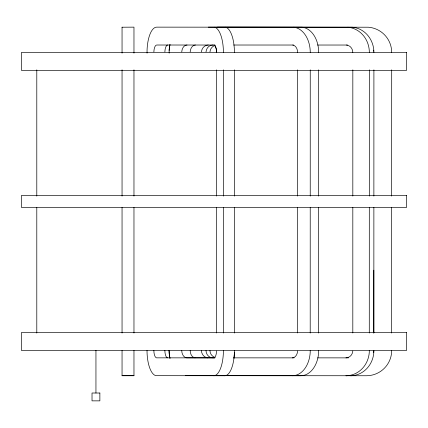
<?xml version="1.0" encoding="UTF-8"?>
<svg xmlns="http://www.w3.org/2000/svg" width="428" height="428" viewBox="0 0 428 428"><rect width="100%" height="100%" fill="white"/><g stroke="black" fill="none" stroke-linecap="round" stroke-linejoin="round"><path stroke-width="0.64" d="M147.05 53.152L147.05 50.477A25.327 9.694 -90 0 1 156.712 27.141L302.179 27.215A25.327 17.906 -90 0 1 318.683 52.467M169.151 53.152L169.151 50.477A25.327 17.906 90 0 1 169.97 44.64A25.327 17.906 -90 0 0 169.151 50.477M216.568 332.973L216.568 207.414M216.568 196.061L216.573 69.834M223.384 350.404L223.384 352.41A25.327 9.694 -90 0 1 213.722 375.747A25.327 9.694 90 0 0 214.487 375.672M223.389 333.038L223.4 207.446M223.4 196.094L223.416 69.834M233.95 358.247A25.327 9.694 -90 0 0 234.4 352.41L234.4 350.404M234.4 333.038L234.41 207.446M234.41 196.094L234.426 69.834M297.599 332.973L297.604 207.414M297.604 196.061L297.615 69.834M310.198 350.404L310.198 352.41A25.327 17.906 -90 0 1 292.345 375.747M310.204 333.038L310.225 207.446M310.23 196.094L310.252 69.834M318.63 350.404L318.63 352.41A25.327 17.906 -90 0 1 300.772 375.747L185.597 375.672M318.63 333.038L318.657 207.446M318.657 196.094L318.678 69.834M352.811 332.973L352.822 207.414M352.822 196.061L352.833 69.834M369.278 350.404L369.278 352.41A25.327 23.401 90 0 1 345.952 375.747A25.327 23.401 -90 0 0 347.787 375.672M369.284 333.038L369.31 207.446M369.316 196.094L369.348 69.834M373.805 332.973L373.81 270.191M373.837 350.404L373.837 352.41A25.327 23.401 -90 0 1 350.511 375.747A25.327 23.401 90 0 0 352.346 375.672M373.842 333.038L373.874 207.446M373.874 196.094L373.906 69.834M391.625 350.404L391.625 352.41A25.327 25.327 0 0 1 366.373 375.747L206.478 375.672M391.631 333.038L391.663 207.446M391.663 196.094L391.7 69.834M217.397 27.141L368.364 27.215A25.327 25.327 0 0 1 391.7 52.467M122.05 27.215L133.969 27.141L133.969 53.152M208.313 27.141L352.346 27.215A25.327 23.401 -90 0 1 373.911 52.467M214.942 45.026L156.712 45.015A7.447 2.852 90 0 0 153.871 51.884M233.677 45.02L293.645 45.031M317.549 45.031L347.595 45.036M214.974 357.851L186.592 357.845A7.447 5.27 -90 0 1 181.734 350.42M233.597 357.856L294.122 357.867M317.635 357.862L348.51 357.872M214.754 357.867L156.488 357.845A7.447 2.852 -90 0 1 153.861 350.42M122.05 375.672L133.969 375.672M225.497 375.672A25.327 9.694 -90 0 1 224.737 375.747L155.953 375.672A25.327 9.694 -90 0 1 147.018 350.42M133.969 69.834L133.969 196.094M133.969 207.414L133.969 333.038M133.969 350.404L133.969 375.747L122.05 375.747L122.05 350.404M122.05 27.141L122.05 53.152M122.05 69.834L122.05 196.094M122.05 207.414L122.05 333.038M95.947 350.281L95.947 393.011M36.792 69.834L36.792 196.099M36.792 207.457L36.792 333.054M225.497 27.215A25.327 9.694 -90 0 1 234.426 52.467M164.882 51.884A7.447 2.852 90 0 1 167.722 45.015M167.498 357.845A7.447 2.852 -90 0 1 164.871 350.42M216.568 351.008A7.447 2.852 -90 0 1 213.722 357.872M214.171 45.111A7.447 2.852 -90 0 1 216.573 52.467A7.447 2.852 90 0 0 213.946 45.042M293.752 27.215A25.327 17.906 -90 0 1 310.257 52.467M297.599 351.008A7.447 5.27 -90 0 1 292.345 357.872M292.763 45.042A7.447 5.27 -90 0 1 297.615 52.467M347.787 27.215A25.327 23.401 -90 0 1 369.348 52.467M352.811 351.008A7.447 6.88 -90 0 1 345.952 357.872M346.493 45.042A7.447 6.88 -90 0 1 352.833 52.467M209.971 51.884A7.447 7.447 0 0 1 215.097 45.384M373.462 50.167A7.447 7.447 0 0 1 373.735 51.301M373.805 351.008A7.447 7.447 0 0 1 373.462 352.726M215.097 357.508A7.447 7.447 0 0 1 209.95 350.42M201.454 51.884A7.447 6.88 -90 0 1 208.313 45.015M207.773 357.845A7.447 6.88 90 0 1 201.433 350.42M206.012 51.884A7.447 6.88 -90 0 1 212.876 45.015M212.336 357.845A7.447 6.88 -90 0 1 205.991 350.42M181.75 51.884A7.447 5.27 90 0 1 187.004 45.015M190.182 51.884A7.447 5.27 90 0 1 195.43 45.015M195.018 357.845A7.447 5.27 -90 0 1 190.166 350.42M214.487 27.215A25.327 9.694 -90 0 1 223.416 52.467M234.4 352.41A25.327 9.694 90 0 1 224.737 375.747M406.6 52.467L21.4 52.467L21.4 70.342L406.6 70.342L406.6 52.467M406.6 195.484L21.4 195.484L21.4 207.403L406.6 207.403L406.6 195.484M406.6 332.545L21.4 332.545L21.4 350.42L406.6 350.42L406.6 332.545M99.868 393.011L92.025 393.011L92.025 400.859L99.868 400.859L99.868 393.011M169.097 350.42A25.327 17.906 90 0 0 169.97 358.247A25.327 17.906 -90 0 1 169.097 350.42"/></g></svg>
